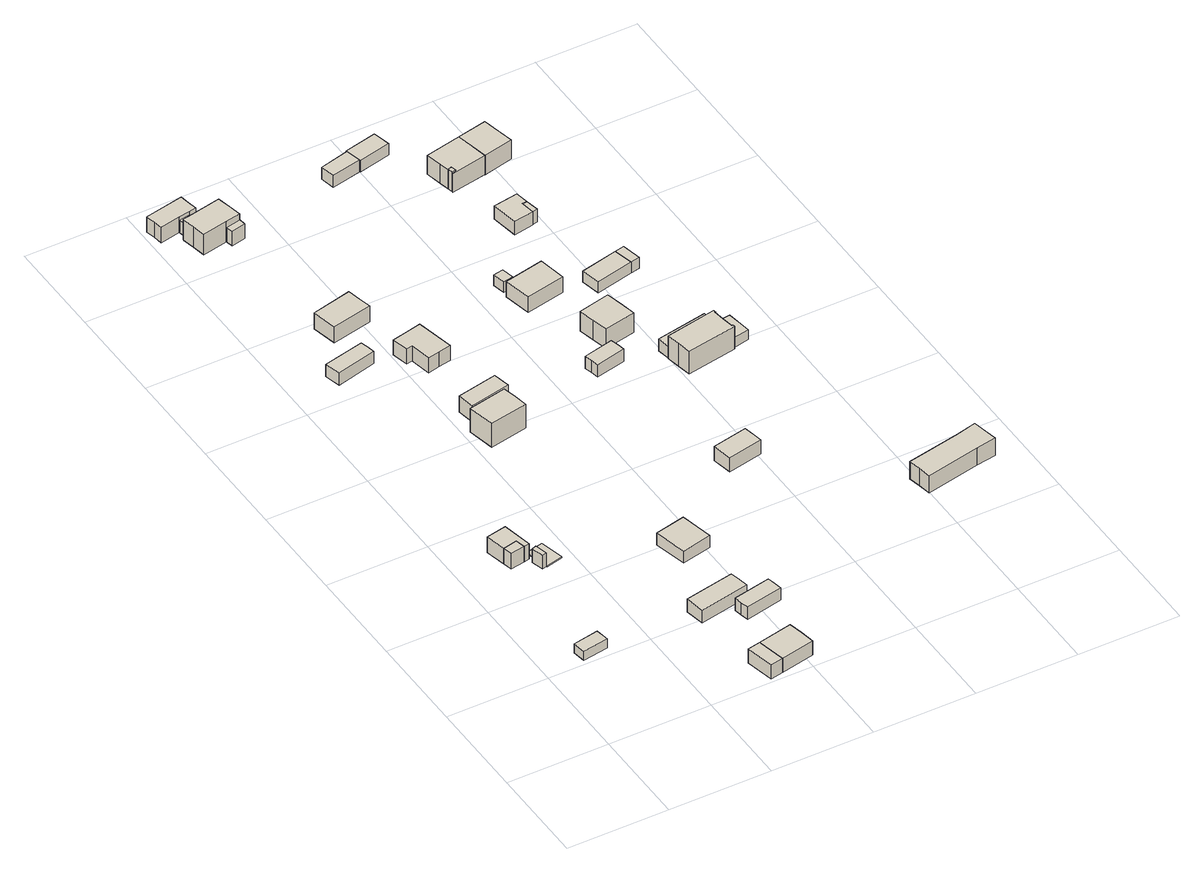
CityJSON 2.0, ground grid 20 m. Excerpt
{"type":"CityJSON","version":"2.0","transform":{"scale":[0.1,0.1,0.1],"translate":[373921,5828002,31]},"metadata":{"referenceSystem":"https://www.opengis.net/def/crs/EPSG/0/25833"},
"CityObjects":{
"building1":{"type":"Building","attributes":{"Gemeindeschluessel":"11000005","BezugspunktDach":"2200","function":"31001_1310","measuredHeight":2.02,"storeysAboveGround":1},"address":[{"country":"Germany","locality":"Berlin","thoroughfareNumber":"48 (1)","thoroughfareName":"Eiskellerweg"}],"geometry":[{"type":"Solid","lod":"1","boundaries":[[[[0,1,2,3]],[[4,5,6,7]],[[4,7,3,2]],[[5,4,2,1]],[[6,5,1,0]],[[7,6,0,3]]]]}]},
"building2":{"type":"Building","attributes":{"Gemeindeschluessel":"11000005","BezugspunktDach":"2200","function":"51009_1610","measuredHeight":3.35,"storeysAboveGround":0},"address":[{"country":"Germany","locality":"Berlin"}],"geometry":[{"type":"Solid","lod":"1","boundaries":[[[[8,9,10,11]],[[12,13,14,15]],[[12,15,11,10]],[[13,12,10,9]],[[14,13,9,8]],[[15,14,8,11]]]]}]},
"building3":{"type":"Building","attributes":{"Gemeindeschluessel":"11000005","BezugspunktDach":"2200","function":"31001_1312","measuredHeight":3.34,"storeysAboveGround":1},"address":[{"country":"Germany","locality":"Berlin","thoroughfareNumber":"44","thoroughfareName":"Eiskellerweg"}],"geometry":[{"type":"Solid","lod":"1","boundaries":[[[[11,10,9,16,17,18]],[[19,20,13,12,15,21]],[[19,21,18,17]],[[20,19,17,16]],[[13,20,16,9]],[[12,13,9,10]],[[15,12,10,11]],[[21,15,11,18]]]]}]},
"building4":{"type":"Building","attributes":{"Gemeindeschluessel":"11000005","BezugspunktDach":"2200","function":"51009_1610","measuredHeight":3,"storeysAboveGround":0},"address":[{"country":"Germany","locality":"Berlin"}],"geometry":[{"type":"Solid","lod":"1","boundaries":[[[[22,23,24,25]],[[26,27,28,29]],[[26,29,25,24]],[[27,26,24,23]],[[28,27,23,22]],[[29,28,22,25]]]]}]},
"building5":{"type":"Building","attributes":{"Gemeindeschluessel":"11000005","BezugspunktDach":"2200","function":"31001_1310","measuredHeight":0.138,"storeysAboveGround":1},"address":[{"country":"Germany","locality":"Berlin","thoroughfareNumber":"44 (1)","thoroughfareName":"Eiskellerweg"}],"geometry":[{"type":"Solid","lod":"1","boundaries":[[[[30,31,32,33,34,35,36,37]],[[38,39,40,41,42,27,26,43]],[[38,43,37,36]],[[39,38,36,35]],[[40,39,35,34]],[[41,40,34,33]],[[42,41,33,32]],[[27,42,32,31]],[[26,27,31,30]],[[43,26,30,37]]]]}]},
"building6":{"type":"Building","attributes":{"Gemeindeschluessel":"11000005","BezugspunktDach":"2200","function":"51009_1610","measuredHeight":3.56,"storeysAboveGround":0},"address":[{"country":"Germany","locality":"Berlin"}],"geometry":[{"type":"Solid","lod":"1","boundaries":[[[[44,45,46,47,48]],[[49,50,51,52,53]],[[49,53,48,47]],[[50,49,47,46]],[[51,50,46,45]],[[52,51,45,44]],[[53,52,44,48]]]]}]},
"building7":{"type":"Building","attributes":{"Gemeindeschluessel":"11000005","BezugspunktDach":"2200","function":"31001_1312","measuredHeight":3.55,"storeysAboveGround":1},"address":[{"country":"Germany","locality":"Berlin","thoroughfareNumber":"50","thoroughfareName":"Eiskellerweg"}],"geometry":[{"type":"Solid","lod":"1","boundaries":[[[[45,54,55,56,47]],[[57,58,59,51,49]],[[57,49,47,56]],[[58,57,56,55]],[[59,58,55,54]],[[51,59,54,45]],[[49,51,45,47]]]]}]},
"building8":{"type":"Building","attributes":{"Gemeindeschluessel":"11000005","BezugspunktDach":"2200","function":"31001_1312","measuredHeight":3.35,"storeysAboveGround":1},"address":[{"country":"Germany","locality":"Berlin","thoroughfareNumber":"48","thoroughfareName":"Eiskellerweg"}],"geometry":[{"type":"Solid","lod":"1","boundaries":[[[[60,61,62,63,64]],[[65,66,67,68,69]],[[65,69,64,63]],[[66,65,63,62]],[[67,66,62,61]],[[68,67,61,60]],[[69,68,60,64]]]]}]},
"building9":{"type":"Building","attributes":{"Gemeindeschluessel":"11000005","BezugspunktDach":"2200","function":"31001_2463","measuredHeight":3.25,"storeysAboveGround":1},"address":[{"country":"Germany","locality":"Berlin","thoroughfareNumber":"40 (1)","thoroughfareName":"Eiskellerweg"}],"geometry":[{"type":"Solid","lod":"1","boundaries":[[[[70,71,72,73,74]],[[75,76,77,78,79]],[[75,79,74,73]],[[76,75,73,72]],[[77,76,72,71]],[[78,77,71,70]],[[79,78,70,74]]]]}]},
"building10":{"type":"Building","attributes":{"Gemeindeschluessel":"11000005","BezugspunktDach":"2200","function":"31001_1310","measuredHeight":3.19,"storeysAboveGround":1},"address":[{"country":"Germany","locality":"Berlin","thoroughfareNumber":"48 (2)","thoroughfareName":"Eiskellerweg"}],"geometry":[{"type":"Solid","lod":"1","boundaries":[[[[80,81,82,83,84,85]],[[86,87,88,89,90,91]],[[86,91,85,84]],[[87,86,84,83]],[[88,87,83,82]],[[89,88,82,81]],[[90,89,81,80]],[[91,90,80,85]]]]}]},
"building11":{"type":"Building","attributes":{"Gemeindeschluessel":"11000005","BezugspunktDach":"2200","function":"31001_1312","measuredHeight":3.5,"storeysAboveGround":1},"address":[{"country":"Germany","locality":"Berlin","thoroughfareNumber":"46","thoroughfareName":"Eiskellerweg"}],"geometry":[{"type":"Solid","lod":"1","boundaries":[[[[92,93,94,95,96]],[[97,98,99,100,101]],[[97,101,96,95]],[[98,97,95,94]],[[99,98,94,93]],[[100,99,93,92]],[[101,100,92,96]]]]}]},
"building12":{"type":"Building","attributes":{"Gemeindeschluessel":"11000005","BezugspunktDach":"2200","function":"31001_1312","measuredHeight":5.62,"storeysAboveGround":1},"address":[{"country":"Germany","locality":"Berlin","thoroughfareNumber":"42","thoroughfareName":"Eiskellerweg"}],"geometry":[{"type":"Solid","lod":"1","boundaries":[[[[102,103,104,105,106]],[[107,108,109,110,111]],[[107,111,106,105]],[[108,107,105,104]],[[109,108,104,103]],[[110,109,103,102]],[[111,110,102,106]]]]}]},
"building13":{"type":"Building","attributes":{"Gemeindeschluessel":"11000005","BezugspunktDach":"2200","function":"31001_2463","measuredHeight":3.68,"storeysAboveGround":1},"address":[{"country":"Germany","locality":"Berlin","thoroughfareNumber":"34 (1)","thoroughfareName":"Eiskellerweg"}],"geometry":[{"type":"Solid","lod":"1","boundaries":[[[[112,113,114,115,116,117,118,119]],[[120,121,122,123,124,125,126,127]],[[120,127,119,118]],[[121,120,118,117]],[[122,121,117,116]],[[123,122,116,115]],[[124,123,115,114]],[[125,124,114,113]],[[126,125,113,112]],[[127,126,112,119]]]]}]},
"building14":{"type":"Building","attributes":{"Gemeindeschluessel":"11000005","BezugspunktDach":"2200","function":"31001_1000","measuredHeight":2.77,"storeysAboveGround":1},"address":[{"country":"Germany","locality":"Berlin","thoroughfareNumber":"34 (2)","thoroughfareName":"Eiskellerweg"}],"geometry":[{"type":"Solid","lod":"1","boundaries":[[[[128,129,130,131]],[[123,132,133,124]],[[123,124,131,130]],[[132,123,130,129]],[[133,132,129,128]],[[124,133,128,131]]]]}]},
"building15":{"type":"Building","attributes":{"Gemeindeschluessel":"11000005","BezugspunktDach":"2200","function":"31001_2463","measuredHeight":3.5,"storeysAboveGround":1},"address":[{"country":"Germany","locality":"Berlin","thoroughfareNumber":"42 (1)","thoroughfareName":"Eiskellerweg"}],"geometry":[{"type":"Solid","lod":"1","boundaries":[[[[134,135,136,137]],[[138,139,140,141]],[[138,141,137,136]],[[139,138,136,135]],[[140,139,135,134]],[[141,140,134,137]]]]}]},
"building16":{"type":"Building","attributes":{"Gemeindeschluessel":"11000005","BezugspunktDach":"2200","function":"31001_1312","measuredHeight":3.99,"storeysAboveGround":1},"address":[{"country":"Germany","locality":"Berlin","thoroughfareNumber":"38","thoroughfareName":"Eiskellerweg"}],"geometry":[{"type":"Solid","lod":"1","boundaries":[[[[142,143,144,145,146]],[[147,148,149,150,151]],[[147,151,146,145]],[[148,147,145,144]],[[149,148,144,143]],[[150,149,143,142]],[[151,150,142,146]]]]}]},
"building17":{"type":"Building","attributes":{"Gemeindeschluessel":"11000005","BezugspunktDach":"2200","function":"31001_1312","measuredHeight":5.85,"storeysAboveGround":1},"address":[{"country":"Germany","locality":"Berlin","thoroughfareNumber":"34","thoroughfareName":"Eiskellerweg"}],"geometry":[{"type":"Solid","lod":"1","boundaries":[[[[152,153,154,155,156,157,158,159,160]],[[133,161,162,163,164,165,166,167,168]],[[133,168,160,159]],[[161,133,159,158]],[[162,161,158,157]],[[163,162,157,156]],[[164,163,156,155]],[[165,164,155,154]],[[166,165,154,153]],[[167,166,153,152]],[[168,167,152,160]]]]}]},
"building18":{"type":"Building","attributes":{"Gemeindeschluessel":"11000005","BezugspunktDach":"2200","function":"31001_1312","measuredHeight":5.18,"storeysAboveGround":1},"address":[{"country":"Germany","locality":"Berlin","thoroughfareNumber":"40","thoroughfareName":"Eiskellerweg"}],"geometry":[{"type":"Solid","lod":"1","boundaries":[[[[169,170,171,172,173,174,175,176]],[[177,178,179,180,181,182,183,184]],[[177,184,176,175]],[[178,177,175,174]],[[179,178,174,173]],[[180,179,173,172]],[[181,180,172,171]],[[182,181,171,170]],[[183,182,170,169]],[[184,183,169,176]]]]}]},
"building19":{"type":"Building","attributes":{"Gemeindeschluessel":"11000005","BezugspunktDach":"2200","function":"51009_1610","measuredHeight":3.23,"storeysAboveGround":0},"address":[{"country":"Germany","locality":"Berlin"}],"geometry":[{"type":"Solid","lod":"1","boundaries":[[[[185,186,187,188]],[[163,189,190,164]],[[163,164,188,187]],[[189,163,187,186]],[[190,189,186,185]],[[164,190,185,188]]]]}]},
"building20":{"type":"Building","attributes":{"Gemeindeschluessel":"11000005","BezugspunktDach":"2200","function":"31001_2463","measuredHeight":3.25,"storeysAboveGround":1},"address":[{"country":"Germany","locality":"Berlin","thoroughfareNumber":"20","thoroughfareName":"Eiskellerweg"}],"geometry":[{"type":"Solid","lod":"1","boundaries":[[[[191,192,193,194,195]],[[196,197,198,199,200]],[[196,200,195,194]],[[197,196,194,193]],[[198,197,193,192]],[[199,198,192,191]],[[200,199,191,195]]]]}]},
"building21":{"type":"Building","attributes":{"Gemeindeschluessel":"11000005","BezugspunktDach":"2200","function":"31001_2463","measuredHeight":2.83,"storeysAboveGround":1},"address":[{"country":"Germany","locality":"Berlin","thoroughfareNumber":"24 (1)","thoroughfareName":"Eiskellerweg"}],"geometry":[{"type":"Solid","lod":"1","boundaries":[[[[201,202,203,204,205,206]],[[207,208,209,210,211,212]],[[207,212,206,205]],[[208,207,205,204]],[[209,208,204,203]],[[210,209,203,202]],[[211,210,202,201]],[[212,211,201,206]]]]}]},
"building22":{"type":"Building","attributes":{"Gemeindeschluessel":"11000005","BezugspunktDach":"2200","function":"31001_1310","measuredHeight":2.31,"storeysAboveGround":1},"address":[{"country":"Germany","locality":"Berlin","thoroughfareNumber":"26 (2)","thoroughfareName":"Eiskellerweg"}],"geometry":[{"type":"Solid","lod":"1","boundaries":[[[[213,214,215,216]],[[217,218,219,220]],[[217,220,216,215]],[[218,217,215,214]],[[219,218,214,213]],[[220,219,213,216]]]]}]},
"building23":{"type":"Building","attributes":{"Gemeindeschluessel":"11000005","BezugspunktDach":"2200","function":"31001_1312","measuredHeight":4.72,"storeysAboveGround":1},"address":[{"country":"Germany","locality":"Berlin","thoroughfareNumber":"26","thoroughfareName":"Eiskellerweg"}],"geometry":[{"type":"Solid","lod":"1","boundaries":[[[[221,222,223,224]],[[225,226,227,228]],[[225,228,224,223]],[[226,225,223,222]],[[227,226,222,221]],[[228,227,221,224]]]]}]},
"building24":{"type":"Building","attributes":{"Gemeindeschluessel":"11000005","BezugspunktDach":"2200","function":"51009_1611","measuredHeight":2.63,"storeysAboveGround":0},"address":[{"country":"Germany","locality":"Berlin"}],"geometry":[{"type":"Solid","lod":"1","boundaries":[[[[229,230,231,232]],[[233,234,235,236]],[[233,236,232,231]],[[234,233,231,230]],[[235,234,230,229]],[[236,235,229,232]]]]}]},
"building25":{"type":"Building","attributes":{"Gemeindeschluessel":"11000005","BezugspunktDach":"2200","function":"31001_1312","measuredHeight":5.32,"storeysAboveGround":1},"address":[{"country":"Germany","locality":"Berlin","thoroughfareNumber":"24","thoroughfareName":"Eiskellerweg"}],"geometry":[{"type":"Solid","lod":"1","boundaries":[[[[237,238,239,240,241,242]],[[243,244,245,246,247,248]],[[243,248,242,241]],[[244,243,241,240]],[[245,244,240,239]],[[246,245,239,238]],[[247,246,238,237]],[[248,247,237,242]]]]}]},
"building26":{"type":"Building","attributes":{"Gemeindeschluessel":"11000005","BezugspunktDach":"2200","function":"31001_2463","measuredHeight":2.57,"storeysAboveGround":1},"address":[{"country":"Germany","locality":"Berlin","thoroughfareNumber":"32","thoroughfareName":"Eiskellerweg"}],"geometry":[{"type":"Solid","lod":"1","boundaries":[[[[231,230,249,250,251,252]],[[253,254,255,256,257,258]],[[253,258,252,251]],[[254,253,251,250]],[[255,254,250,249]],[[256,255,249,230]],[[257,256,230,231]],[[258,257,231,252]]]]}]},
"building27":{"type":"Building","attributes":{"Gemeindeschluessel":"11000005","BezugspunktDach":"2200","function":"31001_1010","measuredHeight":5.87,"storeysAboveGround":1},"address":[{"country":"Germany","locality":"Berlin","thoroughfareNumber":"22","thoroughfareName":"Eiskellerweg"}],"geometry":[{"type":"Solid","lod":"1","boundaries":[[[[259,260,261,262,263,264,265,266,267,268,269,270]],[[271,272,273,274,275,276,277,278,279,280,281,282]],[[271,282,270,269]],[[272,271,269,268]],[[273,272,268,267]],[[274,273,267,266]],[[275,274,266,265]],[[276,275,265,264]],[[277,276,264,263]],[[278,277,263,262]],[[279,278,262,261]],[[280,279,261,260]],[[281,280,260,259]],[[282,281,259,270]]]]}]},
"building28":{"type":"Building","attributes":{"Gemeindeschluessel":"11000005","BezugspunktDach":"2200","function":"51009_1610","measuredHeight":2.52,"storeysAboveGround":0},"address":[{"country":"Germany","locality":"Berlin"}],"geometry":[{"type":"Solid","lod":"1","boundaries":[[[[283,284,285,286]],[[287,288,289,290]],[[287,290,286,285]],[[288,287,285,284]],[[289,288,284,283]],[[290,289,283,286]]]]}]},
"building29":{"type":"Building","attributes":{"Gemeindeschluessel":"11000005","BezugspunktDach":"2200","function":"51009_1610","measuredHeight":4.29,"storeysAboveGround":0},"address":[{"country":"Germany","locality":"Berlin"}],"geometry":[{"type":"Solid","lod":"1","boundaries":[[[[291,292,293,294]],[[295,296,297,298]],[[295,298,294,293]],[[296,295,293,292]],[[297,296,292,291]],[[298,297,291,294]]]]}]},
"building30":{"type":"Building","attributes":{"Gemeindeschluessel":"11000005","BezugspunktDach":"2200","function":"51009_1610","measuredHeight":2.39,"storeysAboveGround":0},"address":[{"country":"Germany","locality":"Berlin"}],"geometry":[{"type":"Solid","lod":"1","boundaries":[[[[299,300,301,302]],[[303,304,305,306]],[[303,306,302,301]],[[304,303,301,300]],[[305,304,300,299]],[[306,305,299,302]]]]}]},
"building31":{"type":"Building","attributes":{"Gemeindeschluessel":"11000005","BezugspunktDach":"2200","function":"31001_1312","measuredHeight":2.9,"storeysAboveGround":1},"address":[{"country":"Germany","locality":"Berlin","thoroughfareNumber":"28","thoroughfareName":"Eiskellerweg"}],"geometry":[{"type":"Solid","lod":"1","boundaries":[[[[307,308,309,310,311,312]],[[313,314,315,316,317,318]],[[313,318,312,311]],[[314,313,311,310]],[[315,314,310,309]],[[316,315,309,308]],[[317,316,308,307]],[[318,317,307,312]]]]}]},
"building32":{"type":"Building","attributes":{"Gemeindeschluessel":"11000005","BezugspunktDach":"2200","function":"51009_1610","measuredHeight":2.24,"storeysAboveGround":0},"address":[{"country":"Germany","locality":"Berlin"}],"geometry":[{"type":"Solid","lod":"1","boundaries":[[[[319,320,321,322,323,324,325,326]],[[327,328,329,330,331,332,333,334]],[[327,334,326,325]],[[328,327,325,324]],[[329,328,324,323]],[[330,329,323,322]],[[331,330,322,321]],[[332,331,321,320]],[[333,332,320,319]],[[334,333,319,326]]]]}]},
"building33":{"type":"Building","attributes":{"Gemeindeschluessel":"11000005","BezugspunktDach":"2200","function":"51009_1610","measuredHeight":2.75,"storeysAboveGround":0},"address":[{"country":"Germany","locality":"Berlin"}],"geometry":[{"type":"Solid","lod":"1","boundaries":[[[[308,335,310,309]],[[336,337,338,339]],[[336,339,309,310]],[[337,336,310,335]],[[338,337,335,308]],[[339,338,308,309]]]]}]},
"building34":{"type":"Building","attributes":{"Gemeindeschluessel":"11000005","BezugspunktDach":"2200","function":"31001_1312","measuredHeight":5.02,"storeysAboveGround":1},"address":[{"country":"Germany","locality":"Berlin","thoroughfareNumber":"30","thoroughfareName":"Eiskellerweg"}],"geometry":[{"type":"Solid","lod":"1","boundaries":[[[[340,341,342,343,344,345,346,347,348,349]],[[350,351,352,353,297,296,295,298,354,355]],[[350,355,349,348]],[[351,350,348,347]],[[352,351,347,346]],[[353,352,346,345]],[[297,353,345,344]],[[296,297,344,343]],[[295,296,343,342]],[[298,295,342,341]],[[354,298,341,340]],[[355,354,340,349]]]]}]},
"building35":{"type":"Building","attributes":{"Gemeindeschluessel":"11000005","BezugspunktDach":"2200","function":"31001_1312","measuredHeight":4.63,"storeysAboveGround":1},"address":[{"country":"Germany","locality":"Berlin","thoroughfareNumber":"16","thoroughfareName":"Eiskellerweg"}],"geometry":[{"type":"Solid","lod":"1","boundaries":[[[[356,357,358,359,360,361,362,363]],[[364,365,366,367,368,369,370,371]],[[364,371,363,362]],[[365,364,362,361]],[[366,365,361,360]],[[367,366,360,359]],[[368,367,359,358]],[[369,368,358,357]],[[370,369,357,356]],[[371,370,356,363]]]]}]},
"building36":{"type":"Building","attributes":{"Gemeindeschluessel":"11000005","BezugspunktDach":"2200","function":"31001_1310","measuredHeight":2.34,"storeysAboveGround":1},"address":[{"country":"Germany","locality":"Berlin","thoroughfareNumber":"26 (1)","thoroughfareName":"Eiskellerweg"}],"geometry":[{"type":"Solid","lod":"1","boundaries":[[[[300,372,373,301]],[[374,375,304,303]],[[374,303,301,373]],[[375,374,373,372]],[[304,375,372,300]],[[303,304,300,301]]]]}]},
"building37":{"type":"Building","attributes":{"Gemeindeschluessel":"11000005","BezugspunktDach":"2200","function":"31001_2463","measuredHeight":5.05,"storeysAboveGround":1},"address":[{"country":"Germany","locality":"Berlin","thoroughfareNumber":"30 (1)","thoroughfareName":"Eiskellerweg"}],"geometry":[{"type":"Solid","lod":"1","boundaries":[[[[346,376,377,378,348]],[[379,380,381,382,383]],[[379,383,348,378]],[[380,379,378,377]],[[381,380,377,376]],[[382,381,376,346]],[[383,382,346,348]]]]}]}
},
"vertices":[
[74,208,22],[125,216,22],[120,242,22],[70,233,22],[120,242,2],[125,216,2],[74,208,2],[70,233,2],
[89,474,38],[117,479,38],[113,498,38],[85,492,38],[113,498,4],[117,479,4],[89,474,4],[85,492,4],
[128,481,38],[116,540,38],[76,532,38],[116,540,4],[128,481,4],[76,532,4],
[135,448,33],[144,451,33],[138,475,33],[129,472,33],[138,475,3],[144,451,3],[135,448,3],[129,472,3],
[138,475,5],[144,451,5],[145,449,5],[178,457,5],[178,459,5],[172,485,5],[167,505,5],[133,497,5],[167,505,3],[172,485,3],[178,459,3],[178,457,3],[145,449,3],[133,497,3],
[320,3,35],[345,8,35],[339,36,35],[333,64,35],[308,59,35],[333,64,4],[339,36,4],[345,8,4],[320,3,4],[308,59,4],
[412,22,35],[407,50,35],[401,78,35],[401,78,4],[407,50,4],[412,22,4],
[295,190,31],[394,209,31],[390,228,31],[386,247,31],[288,228,31],[386,247,3],[390,228,3],[394,209,3],[295,190,3],[288,228,3],
[85,1038,29],[164,1057,29],[161,1072,29],[157,1087,29],[77,1069,29],[157,1087,2],[161,1072,2],[164,1057,2],[85,1038,2],[77,1069,2],
[362,173,31],[365,158,31],[439,173,31],[436,188,31],[433,204,31],[359,189,31],[433,204,4],[436,188,4],[439,173,4],[365,158,4],[362,173,4],[359,189,4],
[349,343,27],[408,356,27],[401,388,27],[394,420,27],[334,407,27],[394,420,1],[401,388,1],[408,356,1],[349,343,1],[334,407,1],
[220,760,61],[295,775,61],[290,802,61],[284,828,61],[209,813,61],[284,828,9],[290,802,9],[295,775,9],[220,760,9],[209,813,9],
[11,1525,40],[14,1507,40],[54,1515,40],[76,1519,40],[90,1522,40],[86,1541,40],[83,1559,40],[7,1544,40],[83,1559,6],[86,1541,6],[90,1522,6],[76,1519,6],[54,1515,6],[14,1507,6],[11,1525,6],[7,1544,6],
[58,1497,34],[79,1501,34],[76,1519,34],[54,1515,34],[79,1501,6],[58,1497,6],
[226,835,43],[306,852,43],[299,885,43],[220,869,43],[299,885,8],[306,852,8],[226,835,8],[220,869,8],
[136,1140,35],[215,1157,35],[209,1182,35],[204,1207,35],[125,1189,35],[204,1207,0],[209,1182,0],[215,1157,0],[136,1140,0],[125,1189,0],
[50,1494,51],[55,1470,51],[60,1444,51],[110,1454,51],[139,1460,51],[134,1485,51],[128,1511,51],[58,1497,51],[50,1496,51],[128,1511,6],[134,1485,6],[139,1460,6],[110,1454,6],[60,1444,6],[55,1470,6],[50,1494,6],[50,1496,6],
[210,1026,37],[222,1028,37],[230,987,37],[254,992,37],[278,997,37],[262,1071,37],[239,1066,37],[203,1058,37],[239,1066,4],[262,1071,4],[278,997,4],[254,992,4],[230,987,4],[222,1028,4],[210,1026,4],[203,1058,4],
[113,1440,38],[141,1446,38],[139,1460,38],[110,1454,38],[141,1446,6],[113,1440,6],
[537,508,33],[606,522,33],[602,542,33],[598,561,33],[529,547,33],[598,561,2],[602,542,2],[606,522,2],[537,508,2],[529,547,2],
[464,843,36],[467,828,36],[526,841,36],[523,856,36],[519,871,36],[460,858,36],[519,871,9],[523,856,9],[526,841,9],[467,828,9],[464,843,9],[460,858,9],
[448,1107,24],[468,1111,24],[463,1136,24],[443,1132,24],[463,1136,1],[468,1111,1],[448,1107,1],[443,1132,1],
[457,1041,35],[534,1057,35],[524,1111,35],[446,1095,35],[524,1111,1],[534,1057,1],[457,1041,1],[446,1095,1],
[338,1486,31],[397,1499,31],[390,1529,31],[332,1515,31],[390,1529,5],[397,1499,5],[338,1486,5],[332,1515,5],
[510,916,52],[517,885,52],[579,898,52],[572,930,52],[565,961,52],[503,947,52],[565,961,9],[572,930,9],[579,898,9],[517,885,9],[510,916,9],[503,947,9],
[398,1497,31],[461,1511,31],[453,1545,31],[390,1531,31],[453,1545,6],[461,1511,6],[398,1497,6],[397,1499,6],[390,1529,6],[390,1531,6],
[599,783,59],[604,756,59],[703,774,59],[703,776,59],[702,778,59],[700,778,59],[696,800,59],[693,823,59],[695,823,59],[694,826,59],[694,828,59],[594,809,59],[694,828,9],[694,826,9],[695,823,9],[693,823,9],[696,800,9],[700,778,9],[702,778,9],[703,776,9],[703,774,9],[604,756,9],[599,783,9],[594,809,9],
[594,809,36],[694,828,36],[690,852,36],[590,834,36],[690,852,10],[694,828,10],[594,809,10],[590,834,10],
[506,1377,46],[514,1379,46],[512,1389,46],[504,1387,46],[512,1389,3],[514,1379,3],[506,1377,3],[504,1387,3],
[583,1022,28],[657,1039,28],[648,1077,28],[575,1060,28],[648,1077,4],[657,1039,4],[583,1022,4],[575,1060,4],
[541,1228,30],[580,1235,30],[576,1262,30],[585,1263,30],[581,1289,30],[532,1281,30],[581,1289,1],[585,1263,1],[576,1262,1],[580,1235,1],[541,1228,1],[532,1281,1],
[700,778,32],[702,778,32],[703,776,32],[735,782,32],[727,831,32],[694,826,32],[695,823,32],[693,823,32],[695,823,10],[694,826,10],[727,831,10],[735,782,10],[703,776,10],[702,778,10],[700,778,10],[693,823,10],
[590,1237,30],[585,1263,2],[590,1237,2],[580,1235,2],[576,1262,2],
[500,1406,44],[504,1387,44],[512,1389,44],[514,1379,44],[506,1377,44],[506,1374,44],[577,1388,44],[571,1421,44],[564,1453,44],[493,1438,44],[564,1453,3],[571,1421,3],[577,1388,3],[506,1374,3],[500,1406,3],[493,1438,3],
[793,312,42],[797,287,42],[904,309,42],[943,316,42],[938,341,42],[933,367,42],[894,357,42],[788,336,42],[894,357,4],[933,367,4],[938,341,4],[943,316,4],[904,309,4],[797,287,4],[793,312,4],[788,336,4],
[675,1043,28],[667,1081,28],[667,1081,4],[675,1043,4],
[636,1401,44],[629,1433,44],[622,1465,44],[622,1465,2],[629,1433,2],[636,1401,2],[577,1388,2],[564,1453,2]
]}
